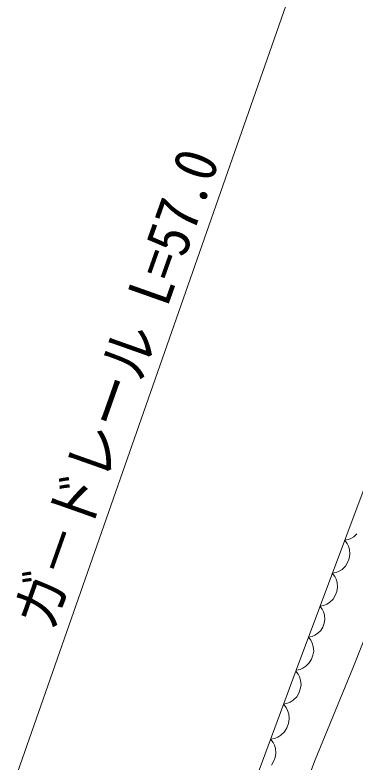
# Model space of a CAD drawing. Units: millimetres, scale not verified. Extents: x 40000 to 680000, y 20000 to 380000.
# Drawn here: x 398610 to 413082, y 285032 to 316844 of the extents above; entities that cross this region are included whole.
import ezdxf
from ezdxf.enums import TextEntityAlignment as Align

# ---------------------------------------------------------------- set-up
doc = ezdxf.new("R2010")
doc.units = ezdxf.units.MM
doc.header["$LTSCALE"] = 1000
doc.layers.add('M-BGD', color=7, linetype='Continuous', lineweight=13)
doc.layers.add('M-STR-HTXT', color=7, linetype='Continuous', lineweight=13)
doc.styles.add('ＭＳ ゴシック', font='')
doc.styles.get('ＭＳ ゴシック').set_extended_font_data('MS Gothic')

msp = doc.modelspace()

# ---------------------------------------------------------------- linework, layer by layer
at = {"layer": 'M-BGD'}
for p, q in [((410570, 288948), (416212, 304023)), ((415406, 295189), (412991, 289024)), ((412907, 294552), (413025, 294628)), ((413025, 294628), (413162, 294756)), ((412638, 294473), (412799, 294503)), ((412747, 294337), (412638, 294473)), ((412800, 294221), (412747, 294337)), ((412799, 294503), (412907, 294552)), ((412842, 294077), (412800, 294221)), ((412863, 293877), (412842, 294077)), ((412765, 293529), (412828, 293698)), ((412828, 293698), (412863, 293877)), ((412527, 293234), (412674, 293371)), ((412674, 293371), (412765, 293529)), ((412112, 293069), (412284, 293100)), ((412221, 292932), (412112, 293069)), ((412284, 293100), (412400, 293153)), ((412400, 293153), (412527, 293234)), ((412274, 292816), (412221, 292932)), ((412316, 292672), (412274, 292816)), ((412337, 292472), (412316, 292672)), ((412302, 292293), (412337, 292472)), ((412148, 291966), (412239, 292124)), ((412239, 292124), (412302, 292293)), ((411759, 291695), (411874, 291748)), ((411874, 291748), (412001, 291829)), ((412001, 291829), (412148, 291966)), ((411587, 291664), (411759, 291695)), ((411688, 291536), (411587, 291664)), ((411737, 291428), (411688, 291536)), ((411777, 291294), (411737, 291428)), ((411764, 290940), (411797, 291107)), ((411797, 291107), (411777, 291294)), ((411620, 290635), (411705, 290782)), ((411705, 290782), (411764, 290940)), ((411365, 290431), (411482, 290507)), ((411482, 290507), (411620, 290635)), ((411096, 290353), (411256, 290382)), ((411205, 290216), (411096, 290353)), ((411258, 290100), (411205, 290216)), ((411256, 290382), (411365, 290431)), ((411300, 289956), (411258, 290100)), ((411321, 289756), (411300, 289956)), ((411223, 289408), (411286, 289577)), ((411286, 289577), (411321, 289756)), ((410984, 289113), (411132, 289250)), ((411132, 289250), (411223, 289408)), ((405758, 275864), (410570, 288948)), ((410666, 288773), (410556, 288909)), ((410570, 288948), (410742, 288979)), ((410742, 288979), (410858, 289032)), ((410858, 289032), (410984, 289113)), ((412991, 289024), (411391, 285125)), ((410719, 288657), (410666, 288773)), ((410762, 288514), (410719, 288657)), ((410750, 288134), (410784, 288314)), ((410784, 288314), (410762, 288514)), ((410598, 287807), (410688, 287966)), ((410688, 287966), (410750, 288134)), ((410210, 287534), (410325, 287588)), ((410325, 287588), (410451, 287669)), ((410451, 287669), (410598, 287807)), ((410038, 287501), (410210, 287534)), ((410155, 287356), (410038, 287501)), ((410212, 287233), (410155, 287356)), ((410258, 287080), (410212, 287233)), ((410282, 286866), (410258, 287080)), ((410179, 286495), (410246, 286675)), ((410246, 286675), (410282, 286866)), ((409927, 286179), (410083, 286326)), ((410083, 286326), (410179, 286495)), ((409486, 286000), (409669, 286035)), ((409595, 285864), (409486, 286000)), ((409669, 286035), (409792, 286092)), ((409792, 286092), (409927, 286179)), ((409649, 285748), (409595, 285864)), ((409692, 285604), (409649, 285748)), ((409680, 285225), (409714, 285404)), ((409714, 285404), (409692, 285604)), ((409528, 284897), (409618, 285056)), ((409618, 285056), (409680, 285225)), ((411391, 285125), (410664, 283292))]:
    msp.add_line(p, q, dxfattribs=at)
at = {"layer": 'M-STR-HTXT'}
msp.add_line((393442, 269482), (413034, 325528), dxfattribs=at)

# ---------------------------------------------------------------- texts
at = {"layer": 'M-STR-HTXT', "style": 'ＭＳ ゴシック', "width": 0.9}
msp.add_text('ガ－ドレール L=57.0', height=1833, rotation=70.5, dxfattribs=at).set_placement((400722, 290378), align=Align.BOTTOM_LEFT)

doc.saveas('drawing.dxf')
